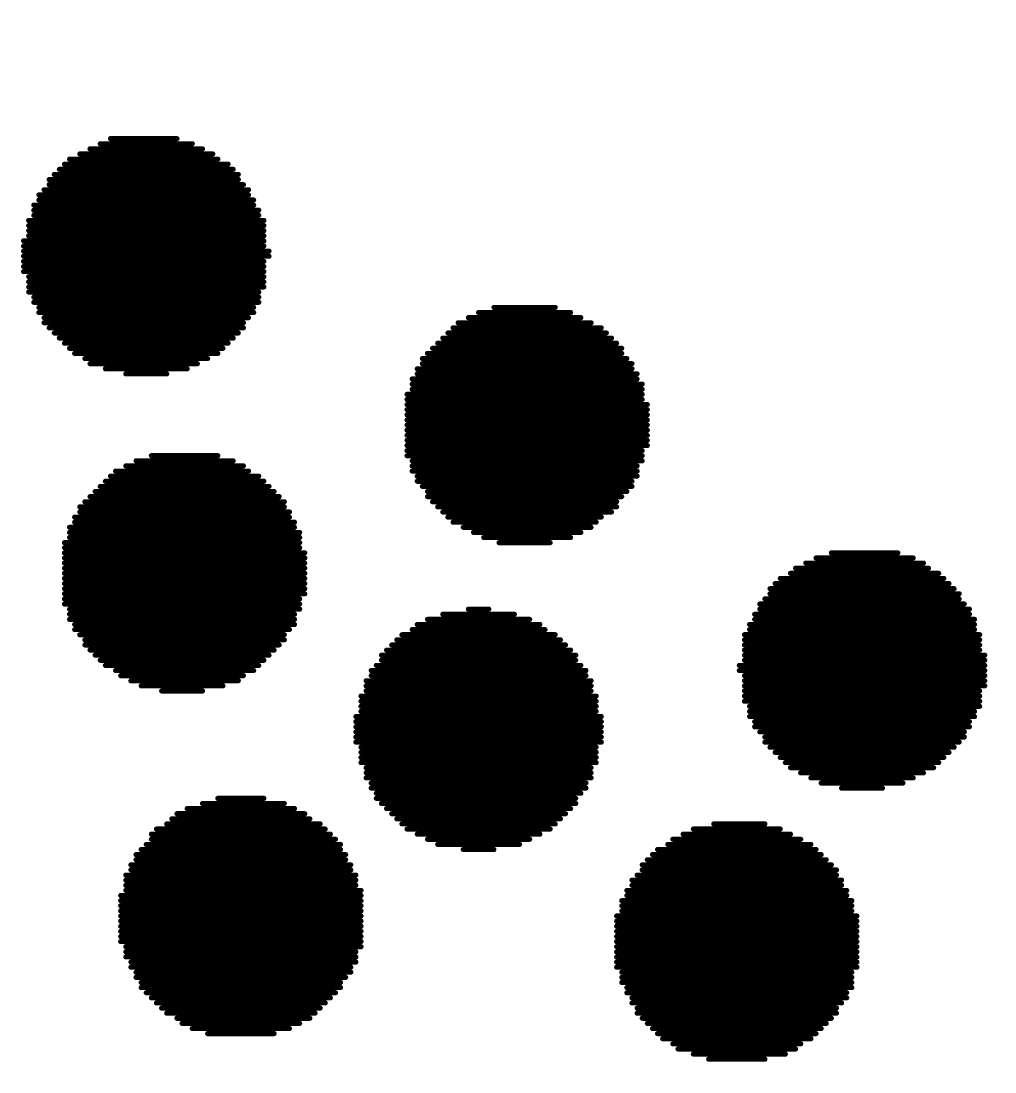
# Model space of a CAD drawing. Header units: millimetres. Extents: x 3.95 to 7.61, y 3.46 to 7.15.
# Drawn here: x 4.9919 to 5.0395, y 5.3453 to 5.3966 of the extents above; entities that cross this region are included whole.
import ezdxf

# ---------------------------------------------------------------- set-up
doc = ezdxf.new("R2010")
doc.units = ezdxf.units.MM
doc.header["$MEASUREMENT"] = 0
doc.layers.add('Mechanical1', color=6, linetype='Continuous')
doc.layers.add('TopOverlay', color=2, linetype='Continuous')

# ---------------------------------------------------------------- blocks, each defined once
blk = doc.blocks.new('________10')
at = {"layer": 'TopOverlay', "const_width": 0.00025}
for points in [[(0.159811, 0.217884), (0.164311, 0.217884)], [(0.160311, 0.218134), (0.163561, 0.218134)], [(0.158811, 0.217384), (0.165311, 0.217384)], [(0.159311, 0.217634), (0.164811, 0.217634)], [(0.158061, 0.216884), (0.166061, 0.216884)], [(0.158311, 0.217134), (0.165561, 0.217134)], [(0.157561, 0.216384), (0.166561, 0.216384)], [(0.157811, 0.216634), (0.166311, 0.216634)], [(0.157311, 0.216134), (0.166561, 0.216134)], [(0.157311, 0.215884), (0.166811, 0.215884)], [(0.156811, 0.215384), (0.167061, 0.215384)], [(0.157061, 0.215634), (0.167061, 0.215634)], [(0.156561, 0.214884), (0.167311, 0.214884)], [(0.156561, 0.214634), (0.167561, 0.214634)], [(0.156811, 0.215134), (0.167311, 0.215134)], [(0.156311, 0.214134), (0.167811, 0.214134)], [(0.156561, 0.214384), (0.167561, 0.214384)], [(0.156311, 0.213884), (0.167811, 0.213884)], [(0.156311, 0.213634), (0.167811, 0.213634)], [(0.156061, 0.213134), (0.167811, 0.213134)], [(0.156311, 0.213384), (0.167811, 0.213384)], [(0.156061, 0.212884), (0.167811, 0.212884)], [(0.156061, 0.212634), (0.168061, 0.212634)], [(0.156061, 0.212384), (0.168061, 0.212384)], [(0.156061, 0.212134), (0.167811, 0.212134)], [(0.156061, 0.211884), (0.167811, 0.211884)], [(0.156061, 0.211634), (0.167811, 0.211634)], [(0.156311, 0.211384), (0.167811, 0.211384)], [(0.156311, 0.211134), (0.167811, 0.211134)], [(0.156311, 0.210884), (0.167811, 0.210884)], [(0.156311, 0.210634), (0.167561, 0.210634)], [(0.156561, 0.210384), (0.167561, 0.210384)], [(0.156561, 0.210134), (0.167561, 0.210134)], [(0.156811, 0.209884), (0.167311, 0.209884)], [(0.156811, 0.209634), (0.167311, 0.209634)], [(0.178311, 0.209634), (0.182811, 0.209634)], [(0.179061, 0.209884), (0.182061, 0.209884)], [(0.157061, 0.209384), (0.167061, 0.209384)], [(0.157061, 0.209134), (0.166811, 0.209134)], [(0.177311, 0.209134), (0.183811, 0.209134)], [(0.177811, 0.209384), (0.183311, 0.209384)], [(0.157311, 0.208884), (0.166811, 0.208884)], [(0.157561, 0.208634), (0.166561, 0.208634)], [(0.176811, 0.208634), (0.184561, 0.208634)], [(0.177061, 0.208884), (0.184311, 0.208884)], [(0.157811, 0.208384), (0.166311, 0.208384)], [(0.158061, 0.208134), (0.166061, 0.208134)], [(0.176311, 0.208134), (0.185061, 0.208134)], [(0.176561, 0.208384), (0.184811, 0.208384)], [(0.158311, 0.207884), (0.165811, 0.207884)], [(0.158561, 0.207634), (0.165561, 0.207634)], [(0.175811, 0.207634), (0.185311, 0.207634)], [(0.176061, 0.207884), (0.185311, 0.207884)], [(0.159061, 0.207384), (0.165061, 0.207384)], [(0.159311, 0.207134), (0.164561, 0.207134)], [(0.175561, 0.207384), (0.185561, 0.207384)], [(0.175561, 0.207134), (0.185811, 0.207134)], [(0.160061, 0.206884), (0.164061, 0.206884)], [(0.161061, 0.206634), (0.163061, 0.206634)], [(0.175311, 0.206884), (0.185811, 0.206884)], [(0.175311, 0.206634), (0.186061, 0.206634)], [(0.175061, 0.206384), (0.186061, 0.206384)], [(0.175061, 0.206134), (0.186311, 0.206134)], [(0.174811, 0.205634), (0.186311, 0.205634)], [(0.174811, 0.205384), (0.186311, 0.205384)], [(0.175061, 0.205884), (0.186311, 0.205884)], [(0.174811, 0.205134), (0.186561, 0.205134)], [(0.174811, 0.204884), (0.186561, 0.204884)], [(0.174811, 0.204634), (0.186561, 0.204634)], [(0.174811, 0.204384), (0.186561, 0.204384)], [(0.174811, 0.204134), (0.186561, 0.204134)], [(0.174811, 0.203884), (0.186561, 0.203884)], [(0.174811, 0.203634), (0.186561, 0.203634)], [(0.174811, 0.203384), (0.186561, 0.203384)], [(0.174811, 0.203134), (0.186561, 0.203134)], [(0.174811, 0.202884), (0.186311, 0.202884)], [(0.161561, 0.202384), (0.166311, 0.202384)], [(0.162311, 0.202634), (0.165561, 0.202634)], [(0.174811, 0.202634), (0.186311, 0.202634)], [(0.175061, 0.202384), (0.186311, 0.202384)], [(0.160561, 0.201884), (0.167061, 0.201884)], [(0.161061, 0.202134), (0.166811, 0.202134)], [(0.175061, 0.202134), (0.186061, 0.202134)], [(0.175061, 0.201884), (0.186061, 0.201884)], [(0.160061, 0.201384), (0.167811, 0.201384)], [(0.160311, 0.201634), (0.167561, 0.201634)], [(0.175311, 0.201634), (0.186061, 0.201634)], [(0.175311, 0.201384), (0.185811, 0.201384)], [(0.159561, 0.200884), (0.168311, 0.200884)], [(0.159811, 0.201134), (0.168061, 0.201134)], [(0.175561, 0.201134), (0.185811, 0.201134)], [(0.175811, 0.200884), (0.185561, 0.200884)], [(0.159061, 0.200384), (0.168811, 0.200384)], [(0.159311, 0.200634), (0.168561, 0.200634)], [(0.175811, 0.200634), (0.185311, 0.200634)], [(0.176061, 0.200384), (0.185061, 0.200384)], [(0.158811, 0.200134), (0.168811, 0.200134)], [(0.158811, 0.199884), (0.169061, 0.199884)], [(0.176311, 0.200134), (0.185061, 0.200134)], [(0.176561, 0.199884), (0.184811, 0.199884)], [(0.158561, 0.199634), (0.169061, 0.199634)], [(0.158561, 0.199384), (0.169311, 0.199384)], [(0.176811, 0.199634), (0.184311, 0.199634)], [(0.177061, 0.199384), (0.184061, 0.199384)], [(0.158311, 0.199134), (0.169311, 0.199134)], [(0.158311, 0.198884), (0.169561, 0.198884)], [(0.177561, 0.199134), (0.183811, 0.199134)], [(0.178061, 0.198884), (0.183311, 0.198884)], [(0.158061, 0.198384), (0.169561, 0.198384)], [(0.158311, 0.198634), (0.169561, 0.198634)], [(0.178561, 0.198634), (0.182811, 0.198634)], [(0.179311, 0.198384), (0.181811, 0.198384)], [(0.158061, 0.198134), (0.169561, 0.198134)], [(0.158061, 0.197884), (0.169811, 0.197884)], [(0.195561, 0.197884), (0.198811, 0.197884)], [(0.158061, 0.197634), (0.169811, 0.197634)], [(0.158061, 0.197384), (0.169811, 0.197384)], [(0.194311, 0.197384), (0.200061, 0.197384)], [(0.194811, 0.197634), (0.199561, 0.197634)], [(0.158061, 0.197134), (0.169811, 0.197134)], [(0.158061, 0.196884), (0.169811, 0.196884)], [(0.193561, 0.196884), (0.200811, 0.196884)], [(0.193811, 0.197134), (0.200311, 0.197134)], [(0.158061, 0.196634), (0.169811, 0.196634)], [(0.158061, 0.196384), (0.169811, 0.196384)], [(0.158061, 0.196134), (0.169811, 0.196134)], [(0.192561, 0.196134), (0.201561, 0.196134)], [(0.192811, 0.196384), (0.201311, 0.196384)], [(0.193061, 0.196634), (0.201061, 0.196634)], [(0.158061, 0.195884), (0.169811, 0.195884)], [(0.158061, 0.195634), (0.169561, 0.195634)], [(0.192311, 0.195634), (0.201811, 0.195634)], [(0.192561, 0.195884), (0.201811, 0.195884)], [(0.158061, 0.195384), (0.169561, 0.195384)], [(0.158311, 0.195134), (0.169561, 0.195134)], [(0.177811, 0.195134), (0.178811, 0.195134)], [(0.192061, 0.195384), (0.202061, 0.195384)], [(0.192061, 0.195134), (0.202311, 0.195134)], [(0.158311, 0.194884), (0.169311, 0.194884)], [(0.158311, 0.194634), (0.169311, 0.194634)], [(0.175811, 0.194634), (0.180811, 0.194634)], [(0.176561, 0.194884), (0.180061, 0.194884)], [(0.191811, 0.194884), (0.202311, 0.194884)], [(0.191811, 0.194634), (0.202561, 0.194634)], [(0.158561, 0.194384), (0.169311, 0.194384)], [(0.158561, 0.194134), (0.169061, 0.194134)], [(0.175061, 0.194134), (0.181561, 0.194134)], [(0.175311, 0.194384), (0.181311, 0.194384)], [(0.191561, 0.194384), (0.202561, 0.194384)], [(0.191561, 0.194134), (0.202561, 0.194134)], [(0.158811, 0.193884), (0.168811, 0.193884)], [(0.159061, 0.193634), (0.168811, 0.193634)], [(0.174311, 0.193634), (0.182311, 0.193634)], [(0.174561, 0.193884), (0.182061, 0.193884)], [(0.191311, 0.193884), (0.202811, 0.193884)], [(0.191311, 0.193634), (0.202811, 0.193634)], [(0.159061, 0.193384), (0.168561, 0.193384)], [(0.159311, 0.193134), (0.168311, 0.193134)], [(0.173811, 0.193134), (0.182811, 0.193134)], [(0.174061, 0.193384), (0.182561, 0.193384)], [(0.191311, 0.193384), (0.202811, 0.193384)], [(0.191311, 0.193134), (0.202811, 0.193134)], [(0.159561, 0.192884), (0.168061, 0.192884)], [(0.159811, 0.192634), (0.167811, 0.192634)], [(0.173561, 0.192884), (0.183061, 0.192884)], [(0.173561, 0.192634), (0.183061, 0.192634)], [(0.191311, 0.192884), (0.203061, 0.192884)], [(0.191311, 0.192634), (0.203061, 0.192634)], [(0.160061, 0.192384), (0.167561, 0.192384)], [(0.160561, 0.192134), (0.167311, 0.192134)], [(0.173061, 0.192134), (0.183561, 0.192134)], [(0.173311, 0.192384), (0.183311, 0.192384)], [(0.191061, 0.192384), (0.203061, 0.192384)], [(0.191061, 0.192134), (0.203061, 0.192134)], [(0.160811, 0.191884), (0.166811, 0.191884)], [(0.161311, 0.191634), (0.166561, 0.191634)], [(0.172811, 0.191634), (0.183811, 0.191634)], [(0.173061, 0.191884), (0.183561, 0.191884)], [(0.191311, 0.191884), (0.203061, 0.191884)], [(0.191311, 0.191634), (0.203061, 0.191634)], [(0.161811, 0.191384), (0.165811, 0.191384)], [(0.162811, 0.191134), (0.164811, 0.191134)], [(0.172811, 0.191384), (0.183811, 0.191384)], [(0.172811, 0.191134), (0.183811, 0.191134)], [(0.191311, 0.191384), (0.203061, 0.191384)], [(0.191311, 0.191134), (0.202811, 0.191134)], [(0.172561, 0.190884), (0.184061, 0.190884)], [(0.172561, 0.190634), (0.184061, 0.190634)], [(0.191311, 0.190884), (0.202811, 0.190884)], [(0.191311, 0.190634), (0.202811, 0.190634)], [(0.172561, 0.190384), (0.184061, 0.190384)], [(0.172561, 0.190134), (0.184061, 0.190134)], [(0.191561, 0.190384), (0.202811, 0.190384)], [(0.191561, 0.190134), (0.202561, 0.190134)], [(0.172311, 0.189884), (0.184311, 0.189884)], [(0.172311, 0.189634), (0.184311, 0.189634)], [(0.191561, 0.189884), (0.202561, 0.189884)], [(0.191811, 0.189634), (0.202311, 0.189634)], [(0.172311, 0.189384), (0.184311, 0.189384)], [(0.172311, 0.189134), (0.184311, 0.189134)], [(0.191811, 0.189384), (0.202311, 0.189384)], [(0.192061, 0.189134), (0.202061, 0.189134)], [(0.172311, 0.188884), (0.184311, 0.188884)], [(0.172311, 0.188634), (0.184311, 0.188634)], [(0.192311, 0.188884), (0.202061, 0.188884)], [(0.192311, 0.188634), (0.201811, 0.188634)], [(0.172561, 0.188384), (0.184061, 0.188384)], [(0.172561, 0.188134), (0.184061, 0.188134)], [(0.192561, 0.188384), (0.201561, 0.188384)], [(0.192811, 0.188134), (0.201311, 0.188134)], [(0.172561, 0.187884), (0.184061, 0.187884)], [(0.172561, 0.187634), (0.184061, 0.187634)], [(0.193061, 0.187884), (0.201061, 0.187884)], [(0.193311, 0.187634), (0.200811, 0.187634)], [(0.172811, 0.187384), (0.183811, 0.187384)], [(0.172811, 0.187134), (0.183811, 0.187134)], [(0.172811, 0.186884), (0.183811, 0.186884)], [(0.193561, 0.187384), (0.200561, 0.187384)], [(0.194061, 0.187134), (0.200061, 0.187134)], [(0.194561, 0.186884), (0.199561, 0.186884)], [(0.173061, 0.186634), (0.183561, 0.186634)], [(0.173061, 0.186384), (0.183561, 0.186384)], [(0.195061, 0.186634), (0.199061, 0.186634)], [(0.196061, 0.186384), (0.198061, 0.186384)], [(0.165561, 0.185884), (0.167811, 0.185884)], [(0.173311, 0.186134), (0.183311, 0.186134)], [(0.173311, 0.185884), (0.183061, 0.185884)], [(0.164061, 0.185384), (0.169311, 0.185384)], [(0.164811, 0.185634), (0.168811, 0.185634)], [(0.173561, 0.185634), (0.183061, 0.185634)], [(0.173811, 0.185384), (0.182811, 0.185384)], [(0.163311, 0.184884), (0.170061, 0.184884)], [(0.163561, 0.185134), (0.169811, 0.185134)], [(0.174061, 0.185134), (0.182561, 0.185134)], [(0.174311, 0.184884), (0.182311, 0.184884)], [(0.162561, 0.184384), (0.170811, 0.184384)], [(0.163061, 0.184634), (0.170561, 0.184634)], [(0.174561, 0.184634), (0.182061, 0.184634)], [(0.174811, 0.184384), (0.181811, 0.184384)], [(0.188811, 0.184384), (0.193061, 0.184384)], [(0.189811, 0.184634), (0.192311, 0.184634)], [(0.162311, 0.184134), (0.171061, 0.184134)], [(0.162311, 0.183884), (0.171311, 0.183884)], [(0.175311, 0.184134), (0.181311, 0.184134)], [(0.175811, 0.183884), (0.180811, 0.183884)], [(0.187811, 0.183884), (0.194061, 0.183884)], [(0.188311, 0.184134), (0.193561, 0.184134)], [(0.161811, 0.183384), (0.171561, 0.183384)], [(0.162061, 0.183634), (0.171561, 0.183634)], [(0.176311, 0.183634), (0.180311, 0.183634)], [(0.177561, 0.183384), (0.179061, 0.183384)], [(0.187061, 0.183384), (0.194811, 0.183384)], [(0.187561, 0.183634), (0.194561, 0.183634)], [(0.161561, 0.183134), (0.171811, 0.183134)], [(0.161561, 0.182884), (0.171811, 0.182884)], [(0.186561, 0.182884), (0.195311, 0.182884)], [(0.186811, 0.183134), (0.195061, 0.183134)], [(0.161311, 0.182634), (0.172061, 0.182634)], [(0.161311, 0.182384), (0.172061, 0.182384)], [(0.186311, 0.182634), (0.195561, 0.182634)], [(0.186311, 0.182384), (0.195811, 0.182384)], [(0.161061, 0.182134), (0.172311, 0.182134)], [(0.161061, 0.181884), (0.172311, 0.181884)], [(0.185811, 0.181884), (0.196061, 0.181884)], [(0.186061, 0.182134), (0.195811, 0.182134)], [(0.161061, 0.181634), (0.172311, 0.181634)], [(0.161061, 0.181384), (0.172561, 0.181384)], [(0.185561, 0.181384), (0.196311, 0.181384)], [(0.185811, 0.181634), (0.196061, 0.181634)], [(0.160811, 0.181134), (0.172561, 0.181134)], [(0.160811, 0.180884), (0.172561, 0.180884)], [(0.185311, 0.180884), (0.196561, 0.180884)], [(0.185561, 0.181134), (0.196311, 0.181134)], [(0.160811, 0.180634), (0.172561, 0.180634)], [(0.160811, 0.180384), (0.172561, 0.180384)], [(0.185311, 0.180634), (0.196561, 0.180634)], [(0.185311, 0.180384), (0.196561, 0.180384)], [(0.160811, 0.180134), (0.172561, 0.180134)], [(0.160811, 0.179884), (0.172561, 0.179884)], [(0.185061, 0.180134), (0.196811, 0.180134)], [(0.185061, 0.179884), (0.196811, 0.179884)], [(0.160811, 0.179634), (0.172561, 0.179634)], [(0.160811, 0.179384), (0.172561, 0.179384)], [(0.185061, 0.179634), (0.196811, 0.179634)], [(0.185061, 0.179384), (0.196811, 0.179384)], [(0.160811, 0.179134), (0.172561, 0.179134)], [(0.160811, 0.178884), (0.172561, 0.178884)], [(0.185061, 0.179134), (0.196811, 0.179134)], [(0.185061, 0.178884), (0.196811, 0.178884)], [(0.161061, 0.178634), (0.172561, 0.178634)], [(0.161061, 0.178384), (0.172311, 0.178384)], [(0.185061, 0.178634), (0.196811, 0.178634)], [(0.185061, 0.178384), (0.196811, 0.178384)], [(0.161061, 0.178134), (0.172311, 0.178134)], [(0.161311, 0.177884), (0.172311, 0.177884)], [(0.161311, 0.177634), (0.172061, 0.177634)], [(0.185061, 0.178134), (0.196811, 0.178134)], [(0.185061, 0.177884), (0.196811, 0.177884)], [(0.185061, 0.177634), (0.196811, 0.177634)], [(0.161561, 0.177384), (0.172061, 0.177384)], [(0.161561, 0.177134), (0.171811, 0.177134)], [(0.185311, 0.177384), (0.196561, 0.177384)], [(0.185311, 0.177134), (0.196561, 0.177134)], [(0.161811, 0.176884), (0.171561, 0.176884)], [(0.161811, 0.176634), (0.171561, 0.176634)], [(0.185311, 0.176884), (0.196561, 0.176884)], [(0.185561, 0.176634), (0.196561, 0.176634)], [(0.162061, 0.176384), (0.171311, 0.176384)], [(0.162311, 0.176134), (0.171061, 0.176134)], [(0.185561, 0.176384), (0.196311, 0.176384)], [(0.185811, 0.176134), (0.196311, 0.176134)], [(0.162561, 0.175884), (0.170811, 0.175884)], [(0.162811, 0.175634), (0.170561, 0.175634)], [(0.185811, 0.175884), (0.196061, 0.175884)], [(0.186061, 0.175634), (0.195811, 0.175634)], [(0.163061, 0.175384), (0.170311, 0.175384)], [(0.163561, 0.175134), (0.170061, 0.175134)], [(0.186061, 0.175384), (0.195811, 0.175384)], [(0.186311, 0.175134), (0.195561, 0.175134)], [(0.163811, 0.174884), (0.169561, 0.174884)], [(0.164311, 0.174634), (0.169061, 0.174634)], [(0.186561, 0.174884), (0.195311, 0.174884)], [(0.186811, 0.174634), (0.195061, 0.174634)], [(0.165061, 0.174384), (0.168311, 0.174384)], [(0.187061, 0.174384), (0.194811, 0.174384)], [(0.187311, 0.174134), (0.194561, 0.174134)], [(0.187811, 0.173884), (0.194061, 0.173884)], [(0.188061, 0.173634), (0.193811, 0.173634)], [(0.188811, 0.173384), (0.193311, 0.173384)], [(0.189561, 0.173134), (0.192311, 0.173134)]]:
    blk.add_lwpolyline(points, dxfattribs=at)
at = {"layer": 'TopOverlay', "const_width": 0.000125}
for points in [[(0.159748, 0.217884, 1), (0.159874, 0.217884, 1)], [(0.160248, 0.218134, 1), (0.160374, 0.218134, 1)], [(0.163498, 0.218134, 1), (0.163624, 0.218134, 1)], [(0.164248, 0.217884, 1), (0.164374, 0.217884, 1)], [(0.158748, 0.217384, 1), (0.158874, 0.217384, 1)], [(0.159248, 0.217634, 1), (0.159374, 0.217634, 1)], [(0.164748, 0.217634, 1), (0.164874, 0.217634, 1)], [(0.165248, 0.217384, 1), (0.165374, 0.217384, 1)], [(0.157998, 0.216884, 1), (0.158124, 0.216884, 1)], [(0.158248, 0.217134, 1), (0.158374, 0.217134, 1)], [(0.165498, 0.217134, 1), (0.165624, 0.217134, 1)], [(0.165998, 0.216884, 1), (0.166124, 0.216884, 1)], [(0.157499, 0.216384, 1), (0.157623, 0.216384, 1)], [(0.157749, 0.216634, 1), (0.157873, 0.216634, 1)], [(0.166248, 0.216634, 1), (0.166374, 0.216634, 1)], [(0.166498, 0.216384, 1), (0.166624, 0.216384, 1)], [(0.157249, 0.216134, 1), (0.157373, 0.216134, 1)], [(0.157249, 0.215884, 1), (0.157373, 0.215884, 1)], [(0.166498, 0.216134, 1), (0.166624, 0.216134, 1)], [(0.166748, 0.215884, 1), (0.166874, 0.215884, 1)], [(0.156749, 0.215384, 1), (0.156873, 0.215384, 1)], [(0.156999, 0.215634, 1), (0.157123, 0.215634, 1)], [(0.166998, 0.215634, 1), (0.167124, 0.215634, 1)], [(0.166998, 0.215384, 1), (0.167124, 0.215384, 1)], [(0.156499, 0.214884, 1), (0.156623, 0.214884, 1)], [(0.156499, 0.214634, 1), (0.156623, 0.214634, 1)], [(0.156749, 0.215134, 1), (0.156873, 0.215134, 1)], [(0.167248, 0.215134, 1), (0.167374, 0.215134, 1)], [(0.167248, 0.214884, 1), (0.167374, 0.214884, 1)], [(0.167498, 0.214634, 1), (0.167624, 0.214634, 1)], [(0.156249, 0.214134, 1), (0.156373, 0.214134, 1)], [(0.156499, 0.214384, 1), (0.156623, 0.214384, 1)], [(0.167498, 0.214384, 1), (0.167624, 0.214384, 1)], [(0.167748, 0.214134, 1), (0.167874, 0.214134, 1)], [(0.156249, 0.213884, 1), (0.156373, 0.213884, 1)], [(0.156249, 0.213634, 1), (0.156373, 0.213634, 1)], [(0.167748, 0.213884, 1), (0.167874, 0.213884, 1)], [(0.167748, 0.213634, 1), (0.167874, 0.213634, 1)], [(0.155999, 0.213134, 1), (0.156123, 0.213134, 1)], [(0.156249, 0.213384, 1), (0.156373, 0.213384, 1)], [(0.167748, 0.213384, 1), (0.167874, 0.213384, 1)], [(0.167748, 0.213134, 1), (0.167874, 0.213134, 1)], [(0.155999, 0.212884, 1), (0.156123, 0.212884, 1)], [(0.155999, 0.212634, 1), (0.156123, 0.212634, 1)], [(0.167748, 0.212884, 1), (0.167874, 0.212884, 1)], [(0.167998, 0.212634, 1), (0.168124, 0.212634, 1)], [(0.155999, 0.212384, 1), (0.156123, 0.212384, 1)], [(0.155999, 0.212134, 1), (0.156123, 0.212134, 1)], [(0.167748, 0.212134, 1), (0.167874, 0.212134, 1)], [(0.167998, 0.212384, 1), (0.168124, 0.212384, 1)], [(0.155999, 0.211884, 1), (0.156123, 0.211884, 1)], [(0.155999, 0.211634, 1), (0.156123, 0.211634, 1)], [(0.167748, 0.211884, 1), (0.167874, 0.211884, 1)], [(0.167748, 0.211634, 1), (0.167874, 0.211634, 1)], [(0.156249, 0.211384, 1), (0.156373, 0.211384, 1)], [(0.156249, 0.211134, 1), (0.156373, 0.211134, 1)], [(0.167748, 0.211384, 1), (0.167874, 0.211384, 1)], [(0.167748, 0.211134, 1), (0.167874, 0.211134, 1)], [(0.156249, 0.210884, 1), (0.156373, 0.210884, 1)], [(0.156249, 0.210634, 1), (0.156373, 0.210634, 1)], [(0.167498, 0.210634, 1), (0.167624, 0.210634, 1)], [(0.167748, 0.210884, 1), (0.167874, 0.210884, 1)], [(0.156499, 0.210384, 1), (0.156623, 0.210384, 1)], [(0.156499, 0.210134, 1), (0.156623, 0.210134, 1)], [(0.167498, 0.210384, 1), (0.167624, 0.210384, 1)], [(0.167498, 0.210134, 1), (0.167624, 0.210134, 1)], [(0.156749, 0.209884, 1), (0.156873, 0.209884, 1)], [(0.156749, 0.209634, 1), (0.156873, 0.209634, 1)], [(0.167248, 0.209884, 1), (0.167374, 0.209884, 1)], [(0.167248, 0.209634, 1), (0.167374, 0.209634, 1)], [(0.178249, 0.209634, 1), (0.178373, 0.209634, 1)], [(0.178999, 0.209884, 1), (0.179123, 0.209884, 1)], [(0.181999, 0.209884, 1), (0.182123, 0.209884, 1)], [(0.182749, 0.209634, 1), (0.182873, 0.209634, 1)], [(0.156999, 0.209384, 1), (0.157123, 0.209384, 1)], [(0.156999, 0.209134, 1), (0.157123, 0.209134, 1)], [(0.166748, 0.209134, 1), (0.166874, 0.209134, 1)], [(0.166998, 0.209384, 1), (0.167124, 0.209384, 1)], [(0.177249, 0.209134, 1), (0.177373, 0.209134, 1)], [(0.177749, 0.209384, 1), (0.177873, 0.209384, 1)], [(0.183249, 0.209384, 1), (0.183373, 0.209384, 1)], [(0.183749, 0.209134, 1), (0.183873, 0.209134, 1)], [(0.157249, 0.208884, 1), (0.157373, 0.208884, 1)], [(0.157499, 0.208634, 1), (0.157623, 0.208634, 1)], [(0.166498, 0.208634, 1), (0.166624, 0.208634, 1)], [(0.166748, 0.208884, 1), (0.166874, 0.208884, 1)], [(0.176749, 0.208634, 1), (0.176873, 0.208634, 1)], [(0.176999, 0.208884, 1), (0.177123, 0.208884, 1)], [(0.184249, 0.208884, 1), (0.184373, 0.208884, 1)], [(0.184499, 0.208634, 1), (0.184623, 0.208634, 1)], [(0.157749, 0.208384, 1), (0.157873, 0.208384, 1)], [(0.157998, 0.208134, 1), (0.158124, 0.208134, 1)], [(0.165998, 0.208134, 1), (0.166124, 0.208134, 1)], [(0.166248, 0.208384, 1), (0.166374, 0.208384, 1)], [(0.176249, 0.208134, 1), (0.176373, 0.208134, 1)], [(0.176499, 0.208384, 1), (0.176623, 0.208384, 1)], [(0.184749, 0.208384, 1), (0.184873, 0.208384, 1)], [(0.184999, 0.208134, 1), (0.185123, 0.208134, 1)], [(0.158248, 0.207884, 1), (0.158374, 0.207884, 1)], [(0.158498, 0.207634, 1), (0.158624, 0.207634, 1)], [(0.165498, 0.207634, 1), (0.165624, 0.207634, 1)], [(0.165748, 0.207884, 1), (0.165874, 0.207884, 1)], [(0.175749, 0.207634, 1), (0.175873, 0.207634, 1)], [(0.175999, 0.207884, 1), (0.176123, 0.207884, 1)], [(0.185249, 0.207884, 1), (0.185373, 0.207884, 1)], [(0.185249, 0.207634, 1), (0.185373, 0.207634, 1)], [(0.158998, 0.207384, 1), (0.159124, 0.207384, 1)], [(0.159248, 0.207134, 1), (0.159374, 0.207134, 1)], [(0.164498, 0.207134, 1), (0.164624, 0.207134, 1)], [(0.164998, 0.207384, 1), (0.165124, 0.207384, 1)], [(0.175499, 0.207384, 1), (0.175623, 0.207384, 1)], [(0.175499, 0.207134, 1), (0.175623, 0.207134, 1)], [(0.185499, 0.207384, 1), (0.185623, 0.207384, 1)], [(0.185749, 0.207134, 1), (0.185873, 0.207134, 1)], [(0.159998, 0.206884, 1), (0.160124, 0.206884, 1)], [(0.160998, 0.206634, 1), (0.161124, 0.206634, 1)], [(0.162998, 0.206634, 1), (0.163124, 0.206634, 1)], [(0.163998, 0.206884, 1), (0.164124, 0.206884, 1)], [(0.175249, 0.206884, 1), (0.175373, 0.206884, 1)], [(0.175249, 0.206634, 1), (0.175373, 0.206634, 1)], [(0.185749, 0.206884, 1), (0.185873, 0.206884, 1)], [(0.185999, 0.206634, 1), (0.186123, 0.206634, 1)], [(0.174999, 0.206384, 1), (0.175123, 0.206384, 1)], [(0.174999, 0.206134, 1), (0.175123, 0.206134, 1)], [(0.185999, 0.206384, 1), (0.186123, 0.206384, 1)], [(0.186249, 0.206134, 1), (0.186373, 0.206134, 1)], [(0.174749, 0.205634, 1), (0.174873, 0.205634, 1)], [(0.174749, 0.205384, 1), (0.174873, 0.205384, 1)], [(0.174999, 0.205884, 1), (0.175123, 0.205884, 1)], [(0.186249, 0.205884, 1), (0.186373, 0.205884, 1)], [(0.186249, 0.205634, 1), (0.186373, 0.205634, 1)], [(0.186249, 0.205384, 1), (0.186373, 0.205384, 1)], [(0.174749, 0.205134, 1), (0.174873, 0.205134, 1)], [(0.174749, 0.204884, 1), (0.174873, 0.204884, 1)], [(0.186499, 0.205134, 1), (0.186623, 0.205134, 1)], [(0.186499, 0.204884, 1), (0.186623, 0.204884, 1)], [(0.174749, 0.204634, 1), (0.174873, 0.204634, 1)], [(0.174749, 0.204384, 1), (0.174873, 0.204384, 1)], [(0.186499, 0.204634, 1), (0.186623, 0.204634, 1)], [(0.186499, 0.204384, 1), (0.186623, 0.204384, 1)], [(0.174749, 0.204134, 1), (0.174873, 0.204134, 1)], [(0.174749, 0.203884, 1), (0.174873, 0.203884, 1)], [(0.186499, 0.204134, 1), (0.186623, 0.204134, 1)], [(0.186499, 0.203884, 1), (0.186623, 0.203884, 1)], [(0.174749, 0.203634, 1), (0.174873, 0.203634, 1)], [(0.174749, 0.203384, 1), (0.174873, 0.203384, 1)], [(0.186499, 0.203634, 1), (0.186623, 0.203634, 1)], [(0.186499, 0.203384, 1), (0.186623, 0.203384, 1)], [(0.174749, 0.203134, 1), (0.174873, 0.203134, 1)], [(0.174749, 0.202884, 1), (0.174873, 0.202884, 1)], [(0.186249, 0.202884, 1), (0.186373, 0.202884, 1)], [(0.186499, 0.203134, 1), (0.186623, 0.203134, 1)], [(0.161498, 0.202384, 1), (0.161624, 0.202384, 1)], [(0.162248, 0.202634, 1), (0.162374, 0.202634, 1)], [(0.165498, 0.202634, 1), (0.165624, 0.202634, 1)], [(0.166248, 0.202384, 1), (0.166374, 0.202384, 1)], [(0.174749, 0.202634, 1), (0.174873, 0.202634, 1)], [(0.174999, 0.202384, 1), (0.175123, 0.202384, 1)], [(0.186249, 0.202634, 1), (0.186373, 0.202634, 1)], [(0.186249, 0.202384, 1), (0.186373, 0.202384, 1)], [(0.160498, 0.201884, 1), (0.160624, 0.201884, 1)], [(0.160998, 0.202134, 1), (0.161124, 0.202134, 1)], [(0.166748, 0.202134, 1), (0.166874, 0.202134, 1)], [(0.166998, 0.201884, 1), (0.167124, 0.201884, 1)], [(0.174999, 0.202134, 1), (0.175123, 0.202134, 1)], [(0.174999, 0.201884, 1), (0.175123, 0.201884, 1)], [(0.185999, 0.202134, 1), (0.186123, 0.202134, 1)], [(0.185999, 0.201884, 1), (0.186123, 0.201884, 1)], [(0.159998, 0.201384, 1), (0.160124, 0.201384, 1)], [(0.160248, 0.201634, 1), (0.160374, 0.201634, 1)], [(0.167498, 0.201634, 1), (0.167624, 0.201634, 1)], [(0.167748, 0.201384, 1), (0.167874, 0.201384, 1)], [(0.175249, 0.201634, 1), (0.175373, 0.201634, 1)], [(0.175249, 0.201384, 1), (0.175373, 0.201384, 1)], [(0.185749, 0.201384, 1), (0.185873, 0.201384, 1)], [(0.185999, 0.201634, 1), (0.186123, 0.201634, 1)], [(0.159498, 0.200884, 1), (0.159624, 0.200884, 1)], [(0.159748, 0.201134, 1), (0.159874, 0.201134, 1)], [(0.167998, 0.201134, 1), (0.168124, 0.201134, 1)], [(0.168248, 0.200884, 1), (0.168374, 0.200884, 1)], [(0.175499, 0.201134, 1), (0.175623, 0.201134, 1)], [(0.175749, 0.200884, 1), (0.175873, 0.200884, 1)], [(0.185499, 0.200884, 1), (0.185623, 0.200884, 1)], [(0.185749, 0.201134, 1), (0.185873, 0.201134, 1)], [(0.158998, 0.200384, 1), (0.159124, 0.200384, 1)], [(0.159248, 0.200634, 1), (0.159374, 0.200634, 1)], [(0.168498, 0.200634, 1), (0.168624, 0.200634, 1)], [(0.168748, 0.200384, 1), (0.168874, 0.200384, 1)], [(0.175749, 0.200634, 1), (0.175873, 0.200634, 1)], [(0.175999, 0.200384, 1), (0.176123, 0.200384, 1)], [(0.184999, 0.200384, 1), (0.185123, 0.200384, 1)], [(0.185249, 0.200634, 1), (0.185373, 0.200634, 1)], [(0.158748, 0.200134, 1), (0.158874, 0.200134, 1)], [(0.158748, 0.199884, 1), (0.158874, 0.199884, 1)], [(0.168748, 0.200134, 1), (0.168874, 0.200134, 1)], [(0.168998, 0.199884, 1), (0.169124, 0.199884, 1)], [(0.176249, 0.200134, 1), (0.176373, 0.200134, 1)], [(0.176499, 0.199884, 1), (0.176623, 0.199884, 1)], [(0.184749, 0.199884, 1), (0.184873, 0.199884, 1)], [(0.184999, 0.200134, 1), (0.185123, 0.200134, 1)], [(0.158498, 0.199634, 1), (0.158624, 0.199634, 1)], [(0.158498, 0.199384, 1), (0.158624, 0.199384, 1)], [(0.168998, 0.199634, 1), (0.169124, 0.199634, 1)], [(0.169248, 0.199384, 1), (0.169374, 0.199384, 1)], [(0.176749, 0.199634, 1), (0.176873, 0.199634, 1)], [(0.176999, 0.199384, 1), (0.177123, 0.199384, 1)], [(0.183999, 0.199384, 1), (0.184123, 0.199384, 1)], [(0.184249, 0.199634, 1), (0.184373, 0.199634, 1)], [(0.158248, 0.199134, 1), (0.158374, 0.199134, 1)], [(0.158248, 0.198884, 1), (0.158374, 0.198884, 1)], [(0.169248, 0.199134, 1), (0.169374, 0.199134, 1)], [(0.169498, 0.198884, 1), (0.169624, 0.198884, 1)], [(0.177499, 0.199134, 1), (0.177623, 0.199134, 1)], [(0.177999, 0.198884, 1), (0.178123, 0.198884, 1)], [(0.183249, 0.198884, 1), (0.183373, 0.198884, 1)], [(0.183749, 0.199134, 1), (0.183873, 0.199134, 1)], [(0.157998, 0.198384, 1), (0.158124, 0.198384, 1)], [(0.158248, 0.198634, 1), (0.158374, 0.198634, 1)], [(0.169498, 0.198634, 1), (0.169624, 0.198634, 1)], [(0.169498, 0.198384, 1), (0.169624, 0.198384, 1)], [(0.178499, 0.198634, 1), (0.178623, 0.198634, 1)], [(0.179249, 0.198384, 1), (0.179373, 0.198384, 1)], [(0.181749, 0.198384, 1), (0.181873, 0.198384, 1)], [(0.182749, 0.198634, 1), (0.182873, 0.198634, 1)], [(0.157998, 0.198134, 1), (0.158124, 0.198134, 1)], [(0.157998, 0.197884, 1), (0.158124, 0.197884, 1)], [(0.169498, 0.198134, 1), (0.169624, 0.198134, 1)], [(0.169748, 0.197884, 1), (0.169874, 0.197884, 1)], [(0.195498, 0.197884, 1), (0.195624, 0.197884, 1)], [(0.198748, 0.197884, 1), (0.198874, 0.197884, 1)], [(0.157998, 0.197634, 1), (0.158124, 0.197634, 1)], [(0.157998, 0.197384, 1), (0.158124, 0.197384, 1)], [(0.169748, 0.197634, 1), (0.169874, 0.197634, 1)], [(0.169748, 0.197384, 1), (0.169874, 0.197384, 1)], [(0.194248, 0.197384, 1), (0.194374, 0.197384, 1)], [(0.194748, 0.197634, 1), (0.194874, 0.197634, 1)], [(0.199498, 0.197634, 1), (0.199624, 0.197634, 1)], [(0.199998, 0.197384, 1), (0.200124, 0.197384, 1)], [(0.157998, 0.197134, 1), (0.158124, 0.197134, 1)], [(0.157998, 0.196884, 1), (0.158124, 0.196884, 1)], [(0.169748, 0.197134, 1), (0.169874, 0.197134, 1)], [(0.169748, 0.196884, 1), (0.169874, 0.196884, 1)], [(0.193498, 0.196884, 1), (0.193624, 0.196884, 1)], [(0.193748, 0.197134, 1), (0.193874, 0.197134, 1)], [(0.200248, 0.197134, 1), (0.200374, 0.197134, 1)], [(0.200748, 0.196884, 1), (0.200874, 0.196884, 1)], [(0.157998, 0.196634, 1), (0.158124, 0.196634, 1)], [(0.157998, 0.196384, 1), (0.158124, 0.196384, 1)], [(0.157998, 0.196134, 1), (0.158124, 0.196134, 1)], [(0.169748, 0.196634, 1), (0.169874, 0.196634, 1)], [(0.169748, 0.196384, 1), (0.169874, 0.196384, 1)], [(0.169748, 0.196134, 1), (0.169874, 0.196134, 1)], [(0.192498, 0.196134, 1), (0.192624, 0.196134, 1)], [(0.192748, 0.196384, 1), (0.192874, 0.196384, 1)], [(0.192998, 0.196634, 1), (0.193124, 0.196634, 1)], [(0.200998, 0.196634, 1), (0.201124, 0.196634, 1)], [(0.201248, 0.196384, 1), (0.201374, 0.196384, 1)], [(0.201498, 0.196134, 1), (0.201624, 0.196134, 1)], [(0.157998, 0.195884, 1), (0.158124, 0.195884, 1)], [(0.157998, 0.195634, 1), (0.158124, 0.195634, 1)], [(0.169498, 0.195634, 1), (0.169624, 0.195634, 1)], [(0.169748, 0.195884, 1), (0.169874, 0.195884, 1)], [(0.192248, 0.195634, 1), (0.192374, 0.195634, 1)], [(0.192498, 0.195884, 1), (0.192624, 0.195884, 1)], [(0.201748, 0.195884, 1), (0.201874, 0.195884, 1)], [(0.201748, 0.195634, 1), (0.201874, 0.195634, 1)], [(0.157998, 0.195384, 1), (0.158124, 0.195384, 1)], [(0.158248, 0.195134, 1), (0.158374, 0.195134, 1)], [(0.169498, 0.195384, 1), (0.169624, 0.195384, 1)], [(0.169498, 0.195134, 1), (0.169624, 0.195134, 1)], [(0.177749, 0.195134, 1), (0.177873, 0.195134, 1)], [(0.178749, 0.195134, 1), (0.178873, 0.195134, 1)], [(0.191998, 0.195384, 1), (0.192124, 0.195384, 1)], [(0.191998, 0.195134, 1), (0.192124, 0.195134, 1)], [(0.201998, 0.195384, 1), (0.202124, 0.195384, 1)], [(0.202248, 0.195134, 1), (0.202374, 0.195134, 1)], [(0.158248, 0.194884, 1), (0.158374, 0.194884, 1)], [(0.158248, 0.194634, 1), (0.158374, 0.194634, 1)], [(0.169248, 0.194884, 1), (0.169374, 0.194884, 1)], [(0.169248, 0.194634, 1), (0.169374, 0.194634, 1)], [(0.175749, 0.194634, 1), (0.175873, 0.194634, 1)], [(0.176499, 0.194884, 1), (0.176623, 0.194884, 1)], [(0.179999, 0.194884, 1), (0.180123, 0.194884, 1)], [(0.180749, 0.194634, 1), (0.180873, 0.194634, 1)], [(0.191748, 0.194884, 1), (0.191874, 0.194884, 1)], [(0.191748, 0.194634, 1), (0.191874, 0.194634, 1)], [(0.202248, 0.194884, 1), (0.202374, 0.194884, 1)], [(0.202498, 0.194634, 1), (0.202624, 0.194634, 1)], [(0.158498, 0.194384, 1), (0.158624, 0.194384, 1)], [(0.158498, 0.194134, 1), (0.158624, 0.194134, 1)], [(0.168998, 0.194134, 1), (0.169124, 0.194134, 1)], [(0.169248, 0.194384, 1), (0.169374, 0.194384, 1)], [(0.174999, 0.194134, 1), (0.175123, 0.194134, 1)], [(0.175249, 0.194384, 1), (0.175373, 0.194384, 1)], [(0.181249, 0.194384, 1), (0.181373, 0.194384, 1)], [(0.181499, 0.194134, 1), (0.181623, 0.194134, 1)], [(0.191498, 0.194384, 1), (0.191624, 0.194384, 1)], [(0.191498, 0.194134, 1), (0.191624, 0.194134, 1)], [(0.202498, 0.194384, 1), (0.202624, 0.194384, 1)], [(0.202498, 0.194134, 1), (0.202624, 0.194134, 1)], [(0.158748, 0.193884, 1), (0.158874, 0.193884, 1)], [(0.158998, 0.193634, 1), (0.159124, 0.193634, 1)], [(0.168748, 0.193884, 1), (0.168874, 0.193884, 1)], [(0.168748, 0.193634, 1), (0.168874, 0.193634, 1)], [(0.174249, 0.193634, 1), (0.174373, 0.193634, 1)], [(0.174499, 0.193884, 1), (0.174623, 0.193884, 1)], [(0.181999, 0.193884, 1), (0.182123, 0.193884, 1)], [(0.182249, 0.193634, 1), (0.182373, 0.193634, 1)], [(0.191248, 0.193884, 1), (0.191374, 0.193884, 1)], [(0.191248, 0.193634, 1), (0.191374, 0.193634, 1)], [(0.202748, 0.193884, 1), (0.202874, 0.193884, 1)], [(0.202748, 0.193634, 1), (0.202874, 0.193634, 1)], [(0.158998, 0.193384, 1), (0.159124, 0.193384, 1)], [(0.159248, 0.193134, 1), (0.159374, 0.193134, 1)], [(0.168248, 0.193134, 1), (0.168374, 0.193134, 1)], [(0.168498, 0.193384, 1), (0.168624, 0.193384, 1)], [(0.173749, 0.193134, 1), (0.173873, 0.193134, 1)], [(0.173999, 0.193384, 1), (0.174123, 0.193384, 1)], [(0.182499, 0.193384, 1), (0.182623, 0.193384, 1)], [(0.182749, 0.193134, 1), (0.182873, 0.193134, 1)], [(0.191248, 0.193384, 1), (0.191374, 0.193384, 1)], [(0.191248, 0.193134, 1), (0.191374, 0.193134, 1)], [(0.202748, 0.193384, 1), (0.202874, 0.193384, 1)], [(0.202748, 0.193134, 1), (0.202874, 0.193134, 1)], [(0.159498, 0.192884, 1), (0.159624, 0.192884, 1)], [(0.159748, 0.192634, 1), (0.159874, 0.192634, 1)], [(0.167748, 0.192634, 1), (0.167874, 0.192634, 1)], [(0.167998, 0.192884, 1), (0.168124, 0.192884, 1)], [(0.173498, 0.192884, 1), (0.173623, 0.192884, 1)], [(0.173498, 0.192634, 1), (0.173623, 0.192634, 1)], [(0.182999, 0.192884, 1), (0.183123, 0.192884, 1)], [(0.182999, 0.192634, 1), (0.183123, 0.192634, 1)], [(0.191248, 0.192884, 1), (0.191374, 0.192884, 1)], [(0.191248, 0.192634, 1), (0.191374, 0.192634, 1)], [(0.202998, 0.192884, 1), (0.203124, 0.192884, 1)], [(0.202998, 0.192634, 1), (0.203124, 0.192634, 1)], [(0.159998, 0.192384, 1), (0.160124, 0.192384, 1)], [(0.160498, 0.192134, 1), (0.160624, 0.192134, 1)], [(0.167248, 0.192134, 1), (0.167374, 0.192134, 1)], [(0.167498, 0.192384, 1), (0.167624, 0.192384, 1)], [(0.172998, 0.192134, 1), (0.173124, 0.192134, 1)], [(0.173248, 0.192384, 1), (0.173374, 0.192384, 1)], [(0.183249, 0.192384, 1), (0.183373, 0.192384, 1)], [(0.183499, 0.192134, 1), (0.183623, 0.192134, 1)], [(0.190998, 0.192384, 1), (0.191124, 0.192384, 1)], [(0.190998, 0.192134, 1), (0.191124, 0.192134, 1)], [(0.202998, 0.192384, 1), (0.203124, 0.192384, 1)], [(0.202998, 0.192134, 1), (0.203124, 0.192134, 1)], [(0.160748, 0.191884, 1), (0.160874, 0.191884, 1)], [(0.161248, 0.191634, 1), (0.161374, 0.191634, 1)], [(0.166498, 0.191634, 1), (0.166624, 0.191634, 1)], [(0.166748, 0.191884, 1), (0.166874, 0.191884, 1)], [(0.172748, 0.191634, 1), (0.172874, 0.191634, 1)], [(0.172998, 0.191884, 1), (0.173124, 0.191884, 1)], [(0.183499, 0.191884, 1), (0.183623, 0.191884, 1)], [(0.183749, 0.191634, 1), (0.183873, 0.191634, 1)], [(0.191248, 0.191884, 1), (0.191374, 0.191884, 1)], [(0.191248, 0.191634, 1), (0.191374, 0.191634, 1)], [(0.202998, 0.191884, 1), (0.203124, 0.191884, 1)], [(0.202998, 0.191634, 1), (0.203124, 0.191634, 1)], [(0.161748, 0.191384, 1), (0.161874, 0.191384, 1)], [(0.162748, 0.191134, 1), (0.162874, 0.191134, 1)], [(0.164748, 0.191134, 1), (0.164874, 0.191134, 1)], [(0.165748, 0.191384, 1), (0.165874, 0.191384, 1)], [(0.172748, 0.191384, 1), (0.172874, 0.191384, 1)], [(0.172748, 0.191134, 1), (0.172874, 0.191134, 1)], [(0.183749, 0.191384, 1), (0.183873, 0.191384, 1)], [(0.183749, 0.191134, 1), (0.183873, 0.191134, 1)], [(0.191248, 0.191384, 1), (0.191374, 0.191384, 1)], [(0.191248, 0.191134, 1), (0.191374, 0.191134, 1)], [(0.202748, 0.191134, 1), (0.202874, 0.191134, 1)], [(0.202998, 0.191384, 1), (0.203124, 0.191384, 1)], [(0.172498, 0.190884, 1), (0.172624, 0.190884, 1)], [(0.172498, 0.190634, 1), (0.172624, 0.190634, 1)], [(0.183999, 0.190884, 1), (0.184123, 0.190884, 1)], [(0.183999, 0.190634, 1), (0.184123, 0.190634, 1)], [(0.191248, 0.190884, 1), (0.191374, 0.190884, 1)], [(0.191248, 0.190634, 1), (0.191374, 0.190634, 1)], [(0.202748, 0.190884, 1), (0.202874, 0.190884, 1)], [(0.202748, 0.190634, 1), (0.202874, 0.190634, 1)], [(0.172498, 0.190384, 1), (0.172624, 0.190384, 1)], [(0.172498, 0.190134, 1), (0.172624, 0.190134, 1)], [(0.183999, 0.190384, 1), (0.184123, 0.190384, 1)], [(0.183999, 0.190134, 1), (0.184123, 0.190134, 1)], [(0.191498, 0.190384, 1), (0.191624, 0.190384, 1)], [(0.191498, 0.190134, 1), (0.191624, 0.190134, 1)], [(0.202498, 0.190134, 1), (0.202624, 0.190134, 1)], [(0.202748, 0.190384, 1), (0.202874, 0.190384, 1)], [(0.172248, 0.189884, 1), (0.172374, 0.189884, 1)], [(0.172248, 0.189634, 1), (0.172374, 0.189634, 1)], [(0.184249, 0.189884, 1), (0.184373, 0.189884, 1)], [(0.184249, 0.189634, 1), (0.184373, 0.189634, 1)], [(0.191498, 0.189884, 1), (0.191624, 0.189884, 1)], [(0.191748, 0.189634, 1), (0.191874, 0.189634, 1)], [(0.202248, 0.189634, 1), (0.202374, 0.189634, 1)], [(0.202498, 0.189884, 1), (0.202624, 0.189884, 1)], [(0.172248, 0.189384, 1), (0.172374, 0.189384, 1)], [(0.172248, 0.189134, 1), (0.172374, 0.189134, 1)], [(0.184249, 0.189384, 1), (0.184373, 0.189384, 1)], [(0.184249, 0.189134, 1), (0.184373, 0.189134, 1)], [(0.191748, 0.189384, 1), (0.191874, 0.189384, 1)], [(0.191998, 0.189134, 1), (0.192124, 0.189134, 1)], [(0.201998, 0.189134, 1), (0.202124, 0.189134, 1)], [(0.202248, 0.189384, 1), (0.202374, 0.189384, 1)], [(0.172248, 0.188884, 1), (0.172374, 0.188884, 1)], [(0.172248, 0.188634, 1), (0.172374, 0.188634, 1)], [(0.184249, 0.188884, 1), (0.184373, 0.188884, 1)], [(0.184249, 0.188634, 1), (0.184373, 0.188634, 1)], [(0.192248, 0.188884, 1), (0.192374, 0.188884, 1)], [(0.192248, 0.188634, 1), (0.192374, 0.188634, 1)], [(0.201748, 0.188634, 1), (0.201874, 0.188634, 1)], [(0.201998, 0.188884, 1), (0.202124, 0.188884, 1)], [(0.172498, 0.188384, 1), (0.172624, 0.188384, 1)], [(0.172498, 0.188134, 1), (0.172624, 0.188134, 1)], [(0.183999, 0.188384, 1), (0.184123, 0.188384, 1)], [(0.183999, 0.188134, 1), (0.184123, 0.188134, 1)], [(0.192498, 0.188384, 1), (0.192624, 0.188384, 1)], [(0.192748, 0.188134, 1), (0.192874, 0.188134, 1)], [(0.201248, 0.188134, 1), (0.201374, 0.188134, 1)], [(0.201498, 0.188384, 1), (0.201624, 0.188384, 1)], [(0.172498, 0.187884, 1), (0.172624, 0.187884, 1)], [(0.172498, 0.187634, 1), (0.172624, 0.187634, 1)], [(0.183999, 0.187884, 1), (0.184123, 0.187884, 1)], [(0.183999, 0.187634, 1), (0.184123, 0.187634, 1)], [(0.192998, 0.187884, 1), (0.193124, 0.187884, 1)], [(0.193248, 0.187634, 1), (0.193374, 0.187634, 1)], [(0.200748, 0.187634, 1), (0.200874, 0.187634, 1)], [(0.200998, 0.187884, 1), (0.201124, 0.187884, 1)], [(0.172748, 0.187384, 1), (0.172874, 0.187384, 1)], [(0.172748, 0.187134, 1), (0.172874, 0.187134, 1)], [(0.172748, 0.186884, 1), (0.172874, 0.186884, 1)], [(0.183749, 0.187384, 1), (0.183873, 0.187384, 1)], [(0.183749, 0.187134, 1), (0.183873, 0.187134, 1)], [(0.183749, 0.186884, 1), (0.183873, 0.186884, 1)], [(0.193498, 0.187384, 1), (0.193624, 0.187384, 1)], [(0.193998, 0.187134, 1), (0.194124, 0.187134, 1)], [(0.194498, 0.186884, 1), (0.194624, 0.186884, 1)], [(0.199498, 0.186884, 1), (0.199624, 0.186884, 1)], [(0.199998, 0.187134, 1), (0.200124, 0.187134, 1)], [(0.200498, 0.187384, 1), (0.200624, 0.187384, 1)], [(0.172998, 0.186634, 1), (0.173124, 0.186634, 1)], [(0.172998, 0.186384, 1), (0.173124, 0.186384, 1)], [(0.183499, 0.186634, 1), (0.183623, 0.186634, 1)], [(0.183499, 0.186384, 1), (0.183623, 0.186384, 1)], [(0.194998, 0.186634, 1), (0.195124, 0.186634, 1)], [(0.195998, 0.186384, 1), (0.196124, 0.186384, 1)], [(0.197998, 0.186384, 1), (0.198124, 0.186384, 1)], [(0.198998, 0.186634, 1), (0.199124, 0.186634, 1)], [(0.165498, 0.185884, 1), (0.165624, 0.185884, 1)], [(0.167748, 0.185884, 1), (0.167874, 0.185884, 1)], [(0.173248, 0.186134, 1), (0.173374, 0.186134, 1)], [(0.173248, 0.185884, 1), (0.173374, 0.185884, 1)], [(0.182999, 0.185884, 1), (0.183123, 0.185884, 1)], [(0.183249, 0.186134, 1), (0.183373, 0.186134, 1)], [(0.163998, 0.185384, 1), (0.164124, 0.185384, 1)], [(0.164748, 0.185634, 1), (0.164874, 0.185634, 1)], [(0.168748, 0.185634, 1), (0.168874, 0.185634, 1)], [(0.169248, 0.185384, 1), (0.169374, 0.185384, 1)], [(0.173498, 0.185634, 1), (0.173623, 0.185634, 1)], [(0.173749, 0.185384, 1), (0.173873, 0.185384, 1)], [(0.182749, 0.185384, 1), (0.182873, 0.185384, 1)], [(0.182999, 0.185634, 1), (0.183123, 0.185634, 1)], [(0.163248, 0.184884, 1), (0.163374, 0.184884, 1)], [(0.163498, 0.185134, 1), (0.163624, 0.185134, 1)], [(0.169748, 0.185134, 1), (0.169874, 0.185134, 1)], [(0.169998, 0.184884, 1), (0.170124, 0.184884, 1)], [(0.173999, 0.185134, 1), (0.174123, 0.185134, 1)], [(0.174249, 0.184884, 1), (0.174373, 0.184884, 1)], [(0.182249, 0.184884, 1), (0.182373, 0.184884, 1)], [(0.182499, 0.185134, 1), (0.182623, 0.185134, 1)], [(0.162498, 0.184384, 1), (0.162624, 0.184384, 1)], [(0.162998, 0.184634, 1), (0.163124, 0.184634, 1)], [(0.170498, 0.184634, 1), (0.170624, 0.184634, 1)], [(0.170748, 0.184384, 1), (0.170874, 0.184384, 1)], [(0.174499, 0.184634, 1), (0.174623, 0.184634, 1)], [(0.174749, 0.184384, 1), (0.174873, 0.184384, 1)], [(0.181749, 0.184384, 1), (0.181873, 0.184384, 1)], [(0.181999, 0.184634, 1), (0.182123, 0.184634, 1)], [(0.188749, 0.184384, 1), (0.188873, 0.184384, 1)], [(0.189748, 0.184634, 1), (0.189874, 0.184634, 1)], [(0.192248, 0.184634, 1), (0.192374, 0.184634, 1)], [(0.192998, 0.184384, 1), (0.193124, 0.184384, 1)], [(0.162248, 0.184134, 1), (0.162374, 0.184134, 1)], [(0.162248, 0.183884, 1), (0.162374, 0.183884, 1)], [(0.170998, 0.184134, 1), (0.171124, 0.184134, 1)], [(0.171248, 0.183884, 1), (0.171374, 0.183884, 1)], [(0.175249, 0.184134, 1), (0.175373, 0.184134, 1)], [(0.175749, 0.183884, 1), (0.175873, 0.183884, 1)], [(0.180749, 0.183884, 1), (0.180873, 0.183884, 1)], [(0.181249, 0.184134, 1), (0.181373, 0.184134, 1)], [(0.187749, 0.183884, 1), (0.187873, 0.183884, 1)], [(0.188249, 0.184134, 1), (0.188373, 0.184134, 1)], [(0.193498, 0.184134, 1), (0.193624, 0.184134, 1)], [(0.193998, 0.183884, 1), (0.194124, 0.183884, 1)], [(0.161748, 0.183384, 1), (0.161874, 0.183384, 1)], [(0.161998, 0.183634, 1), (0.162124, 0.183634, 1)], [(0.171498, 0.183634, 1), (0.171624, 0.183634, 1)], [(0.171498, 0.183384, 1), (0.171624, 0.183384, 1)], [(0.176249, 0.183634, 1), (0.176373, 0.183634, 1)], [(0.177499, 0.183384, 1), (0.177623, 0.183384, 1)], [(0.178999, 0.183384, 1), (0.179123, 0.183384, 1)], [(0.180249, 0.183634, 1), (0.180373, 0.183634, 1)], [(0.186999, 0.183384, 1), (0.187123, 0.183384, 1)], [(0.187499, 0.183634, 1), (0.187623, 0.183634, 1)], [(0.194498, 0.183634, 1), (0.194624, 0.183634, 1)], [(0.194748, 0.183384, 1), (0.194874, 0.183384, 1)], [(0.161498, 0.183134, 1), (0.161624, 0.183134, 1)], [(0.161498, 0.182884, 1), (0.161624, 0.182884, 1)], [(0.171748, 0.183134, 1), (0.171874, 0.183134, 1)], [(0.171748, 0.182884, 1), (0.171874, 0.182884, 1)], [(0.186499, 0.182884, 1), (0.186623, 0.182884, 1)], [(0.186749, 0.183134, 1), (0.186873, 0.183134, 1)], [(0.194998, 0.183134, 1), (0.195124, 0.183134, 1)], [(0.195248, 0.182884, 1), (0.195374, 0.182884, 1)], [(0.161248, 0.182634, 1), (0.161374, 0.182634, 1)], [(0.161248, 0.182384, 1), (0.161374, 0.182384, 1)], [(0.171998, 0.182634, 1), (0.172124, 0.182634, 1)], [(0.171998, 0.182384, 1), (0.172124, 0.182384, 1)], [(0.186249, 0.182634, 1), (0.186373, 0.182634, 1)], [(0.186249, 0.182384, 1), (0.186373, 0.182384, 1)], [(0.195498, 0.182634, 1), (0.195624, 0.182634, 1)], [(0.195748, 0.182384, 1), (0.195874, 0.182384, 1)], [(0.160998, 0.182134, 1), (0.161124, 0.182134, 1)], [(0.160998, 0.181884, 1), (0.161124, 0.181884, 1)], [(0.172248, 0.182134, 1), (0.172374, 0.182134, 1)], [(0.172248, 0.181884, 1), (0.172374, 0.181884, 1)], [(0.185749, 0.181884, 1), (0.185873, 0.181884, 1)], [(0.185999, 0.182134, 1), (0.186123, 0.182134, 1)], [(0.195748, 0.182134, 1), (0.195874, 0.182134, 1)], [(0.195998, 0.181884, 1), (0.196124, 0.181884, 1)], [(0.160998, 0.181634, 1), (0.161124, 0.181634, 1)], [(0.160998, 0.181384, 1), (0.161124, 0.181384, 1)], [(0.172248, 0.181634, 1), (0.172374, 0.181634, 1)], [(0.172498, 0.181384, 1), (0.172624, 0.181384, 1)], [(0.185499, 0.181384, 1), (0.185623, 0.181384, 1)], [(0.185749, 0.181634, 1), (0.185873, 0.181634, 1)], [(0.195998, 0.181634, 1), (0.196124, 0.181634, 1)], [(0.196248, 0.181384, 1), (0.196374, 0.181384, 1)], [(0.160748, 0.181134, 1), (0.160874, 0.181134, 1)], [(0.160748, 0.180884, 1), (0.160874, 0.180884, 1)], [(0.172498, 0.181134, 1), (0.172624, 0.181134, 1)], [(0.172498, 0.180884, 1), (0.172624, 0.180884, 1)], [(0.185249, 0.180884, 1), (0.185373, 0.180884, 1)], [(0.185499, 0.181134, 1), (0.185623, 0.181134, 1)], [(0.196248, 0.181134, 1), (0.196374, 0.181134, 1)], [(0.196498, 0.180884, 1), (0.196624, 0.180884, 1)], [(0.160748, 0.180634, 1), (0.160874, 0.180634, 1)], [(0.160748, 0.180384, 1), (0.160874, 0.180384, 1)], [(0.172498, 0.180634, 1), (0.172624, 0.180634, 1)], [(0.172498, 0.180384, 1), (0.172624, 0.180384, 1)], [(0.185249, 0.180634, 1), (0.185373, 0.180634, 1)], [(0.185249, 0.180384, 1), (0.185373, 0.180384, 1)], [(0.196498, 0.180634, 1), (0.196624, 0.180634, 1)], [(0.196498, 0.180384, 1), (0.196624, 0.180384, 1)], [(0.160748, 0.180134, 1), (0.160874, 0.180134, 1)], [(0.160748, 0.179884, 1), (0.160874, 0.179884, 1)], [(0.172498, 0.180134, 1), (0.172624, 0.180134, 1)], [(0.172498, 0.179884, 1), (0.172624, 0.179884, 1)], [(0.184999, 0.180134, 1), (0.185123, 0.180134, 1)], [(0.184999, 0.179884, 1), (0.185123, 0.179884, 1)], [(0.196748, 0.180134, 1), (0.196874, 0.180134, 1)], [(0.196748, 0.179884, 1), (0.196874, 0.179884, 1)], [(0.160748, 0.179634, 1), (0.160874, 0.179634, 1)], [(0.160748, 0.179384, 1), (0.160874, 0.179384, 1)], [(0.172498, 0.179634, 1), (0.172624, 0.179634, 1)], [(0.172498, 0.179384, 1), (0.172624, 0.179384, 1)], [(0.184999, 0.179634, 1), (0.185123, 0.179634, 1)], [(0.184999, 0.179384, 1), (0.185123, 0.179384, 1)], [(0.196748, 0.179634, 1), (0.196874, 0.179634, 1)], [(0.196748, 0.179384, 1), (0.196874, 0.179384, 1)], [(0.160748, 0.179134, 1), (0.160874, 0.179134, 1)], [(0.160748, 0.178884, 1), (0.160874, 0.178884, 1)], [(0.172498, 0.179134, 1), (0.172624, 0.179134, 1)], [(0.172498, 0.178884, 1), (0.172624, 0.178884, 1)], [(0.184999, 0.179134, 1), (0.185123, 0.179134, 1)], [(0.184999, 0.178884, 1), (0.185123, 0.178884, 1)], [(0.196748, 0.179134, 1), (0.196874, 0.179134, 1)], [(0.196748, 0.178884, 1), (0.196874, 0.178884, 1)], [(0.160998, 0.178634, 1), (0.161124, 0.178634, 1)], [(0.160998, 0.178384, 1), (0.161124, 0.178384, 1)], [(0.172248, 0.178384, 1), (0.172374, 0.178384, 1)], [(0.172498, 0.178634, 1), (0.172624, 0.178634, 1)], [(0.184999, 0.178634, 1), (0.185123, 0.178634, 1)], [(0.184999, 0.178384, 1), (0.185123, 0.178384, 1)], [(0.196748, 0.178634, 1), (0.196874, 0.178634, 1)], [(0.196748, 0.178384, 1), (0.196874, 0.178384, 1)], [(0.160998, 0.178134, 1), (0.161124, 0.178134, 1)], [(0.161248, 0.177884, 1), (0.161374, 0.177884, 1)], [(0.161248, 0.177634, 1), (0.161374, 0.177634, 1)], [(0.171998, 0.177634, 1), (0.172124, 0.177634, 1)], [(0.172248, 0.178134, 1), (0.172374, 0.178134, 1)], [(0.172248, 0.177884, 1), (0.172374, 0.177884, 1)], [(0.184999, 0.178134, 1), (0.185123, 0.178134, 1)], [(0.184999, 0.177884, 1), (0.185123, 0.177884, 1)], [(0.184999, 0.177634, 1), (0.185123, 0.177634, 1)], [(0.196748, 0.178134, 1), (0.196874, 0.178134, 1)], [(0.196748, 0.177884, 1), (0.196874, 0.177884, 1)], [(0.196748, 0.177634, 1), (0.196874, 0.177634, 1)], [(0.161498, 0.177384, 1), (0.161624, 0.177384, 1)], [(0.161498, 0.177134, 1), (0.161624, 0.177134, 1)], [(0.171748, 0.177134, 1), (0.171874, 0.177134, 1)], [(0.171998, 0.177384, 1), (0.172124, 0.177384, 1)], [(0.185249, 0.177384, 1), (0.185373, 0.177384, 1)], [(0.185249, 0.177134, 1), (0.185373, 0.177134, 1)], [(0.196498, 0.177384, 1), (0.196624, 0.177384, 1)], [(0.196498, 0.177134, 1), (0.196624, 0.177134, 1)], [(0.161748, 0.176884, 1), (0.161874, 0.176884, 1)], [(0.161748, 0.176634, 1), (0.161874, 0.176634, 1)], [(0.171498, 0.176884, 1), (0.171624, 0.176884, 1)], [(0.171498, 0.176634, 1), (0.171624, 0.176634, 1)], [(0.185249, 0.176884, 1), (0.185373, 0.176884, 1)], [(0.185499, 0.176634, 1), (0.185623, 0.176634, 1)], [(0.196498, 0.176884, 1), (0.196624, 0.176884, 1)], [(0.196498, 0.176634, 1), (0.196624, 0.176634, 1)], [(0.161998, 0.176384, 1), (0.162124, 0.176384, 1)], [(0.162248, 0.176134, 1), (0.162374, 0.176134, 1)], [(0.170998, 0.176134, 1), (0.171124, 0.176134, 1)], [(0.171248, 0.176384, 1), (0.171374, 0.176384, 1)], [(0.185499, 0.176384, 1), (0.185623, 0.176384, 1)], [(0.185749, 0.176134, 1), (0.185873, 0.176134, 1)], [(0.196248, 0.176384, 1), (0.196374, 0.176384, 1)], [(0.196248, 0.176134, 1), (0.196374, 0.176134, 1)], [(0.162498, 0.175884, 1), (0.162624, 0.175884, 1)], [(0.162748, 0.175634, 1), (0.162874, 0.175634, 1)], [(0.170498, 0.175634, 1), (0.170624, 0.175634, 1)], [(0.170748, 0.175884, 1), (0.170874, 0.175884, 1)], [(0.185749, 0.175884, 1), (0.185873, 0.175884, 1)], [(0.185999, 0.175634, 1), (0.186123, 0.175634, 1)], [(0.195748, 0.175634, 1), (0.195874, 0.175634, 1)], [(0.195998, 0.175884, 1), (0.196124, 0.175884, 1)], [(0.162998, 0.175384, 1), (0.163124, 0.175384, 1)], [(0.163498, 0.175134, 1), (0.163624, 0.175134, 1)], [(0.169998, 0.175134, 1), (0.170124, 0.175134, 1)], [(0.170248, 0.175384, 1), (0.170374, 0.175384, 1)], [(0.185999, 0.175384, 1), (0.186123, 0.175384, 1)], [(0.186249, 0.175134, 1), (0.186373, 0.175134, 1)], [(0.195498, 0.175134, 1), (0.195624, 0.175134, 1)], [(0.195748, 0.175384, 1), (0.195874, 0.175384, 1)], [(0.163748, 0.174884, 1), (0.163874, 0.174884, 1)], [(0.164248, 0.174634, 1), (0.164374, 0.174634, 1)], [(0.168998, 0.174634, 1), (0.169124, 0.174634, 1)], [(0.169498, 0.174884, 1), (0.169624, 0.174884, 1)], [(0.186499, 0.174884, 1), (0.186623, 0.174884, 1)], [(0.186749, 0.174634, 1), (0.186873, 0.174634, 1)], [(0.194998, 0.174634, 1), (0.195124, 0.174634, 1)], [(0.195248, 0.174884, 1), (0.195374, 0.174884, 1)], [(0.164998, 0.174384, 1), (0.165124, 0.174384, 1)], [(0.168248, 0.174384, 1), (0.168374, 0.174384, 1)], [(0.186999, 0.174384, 1), (0.187123, 0.174384, 1)], [(0.187249, 0.174134, 1), (0.187373, 0.174134, 1)], [(0.194498, 0.174134, 1), (0.194624, 0.174134, 1)], [(0.194748, 0.174384, 1), (0.194874, 0.174384, 1)], [(0.187749, 0.173884, 1), (0.187873, 0.173884, 1)], [(0.187999, 0.173634, 1), (0.188123, 0.173634, 1)], [(0.193748, 0.173634, 1), (0.193874, 0.173634, 1)], [(0.193998, 0.173884, 1), (0.194124, 0.173884, 1)], [(0.188749, 0.173384, 1), (0.188873, 0.173384, 1)], [(0.189498, 0.173134, 1), (0.189624, 0.173134, 1)], [(0.192248, 0.173134, 1), (0.192374, 0.173134, 1)], [(0.193248, 0.173384, 1), (0.193374, 0.173384, 1)]]:
    blk.add_lwpolyline(points, format="xyb", close=True, dxfattribs=at)

msp = doc.modelspace()

# ---------------------------------------------------------------- linework, layer by layer
at = {"layer": 'Mechanical1', "const_width": 0.01}
msp.add_lwpolyline([(3.959735, 5.290866, -0.414214), (5.780866, 7.111997)], format="xyb", dxfattribs=at)
at = {"layer": 'TopOverlay', "const_width": 0.02}
msp.add_lwpolyline([(4.641928, 5.327842, -0.221527), (5.292901, 5.623494)], format="xyb", dxfattribs=at)

# ---------------------------------------------------------------- block references
msp.add_blockref('________10', (4.835984, 5.172756))

doc.saveas('drawing.dxf')
